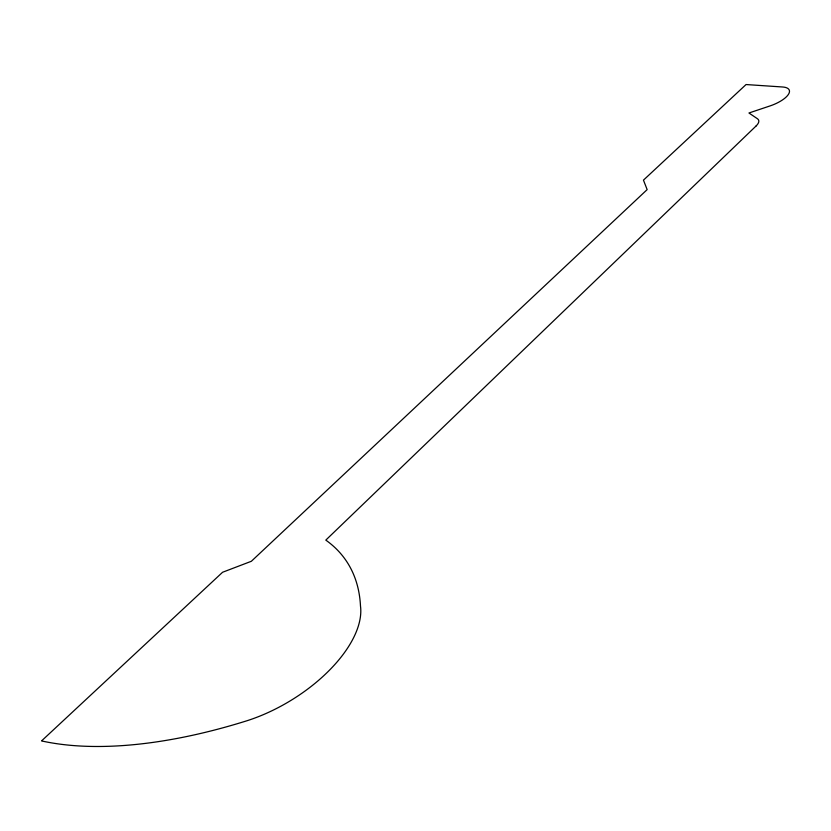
<?xml version="1.0" encoding="UTF-8"?>
<svg xmlns="http://www.w3.org/2000/svg" width="831" height="831" viewBox="0 0 831 831"><rect width="100%" height="100%" fill="white"/><g stroke="black" fill="none" stroke-linecap="round" stroke-linejoin="round"><path stroke-width="1.25" d="M756.075 125.99L325.804 540.119A335.859 161.578 -34.5 0 1 360.488 606.038A111.645 57.069 -31.3 0 1 247.046 720.726A385.875 176.774 -28.4 0 1 41.55 740.92L222.583 572.258L251.357 561.278L647.152 189.613L643.454 180.14L746.051 84.544L782.553 86.985A22.094 8.237 -19.9 0 1 788.359 94.485A22.094 8.237 -19.9 0 1 770.025 105.932L748.939 112.995L757.425 118.729A17.981 6.877 -20.2 0 1 756.075 125.99"/></g></svg>
